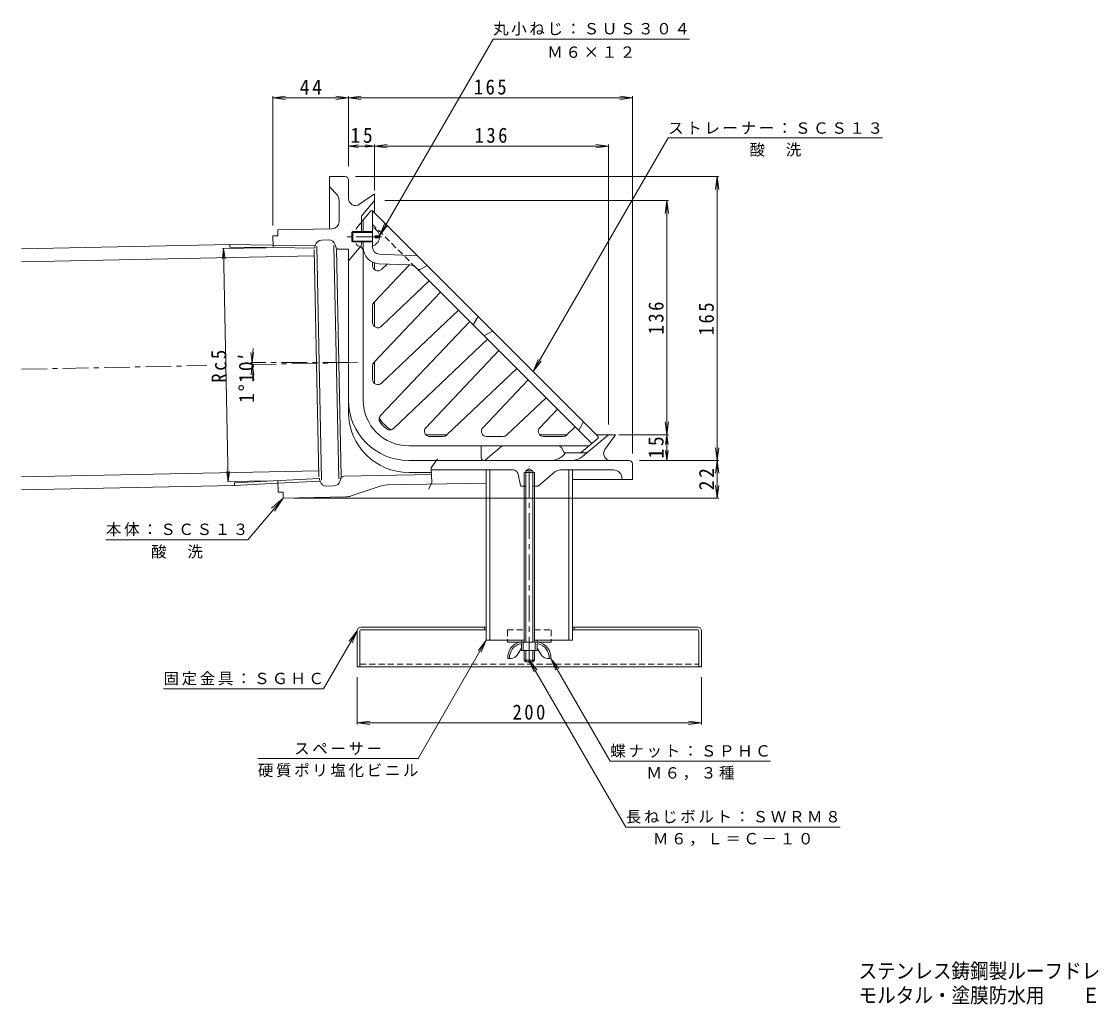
# Model space of a CAD drawing. Units: millimetres at full size, sheet at 1:3. Extents: x -647 to 748, y -582 to 568.
# Drawn here: x -647 to -25, y -582 to -10 of the extents above; entities that cross this region are included whole.
import ezdxf
from ezdxf.enums import TextEntityAlignment as Align

# ---------------------------------------------------------------- set-up
doc = ezdxf.new("R2010")
doc.units = ezdxf.units.MM
doc.header["$LTSCALE"] = 3
doc.linetypes.add('CHAIN1', pattern=[8, 5, -1, 1, -1])
doc.linetypes.add('DASHED1', pattern=[1.8, 1.2, -0.6])
for name, color, linetype, lineweight in [('3-0', 4, 'Continuous', 9), ('3-2', 6, 'Continuous', 9), ('3-3', 4, 'Continuous', 9), ('3-4', 7, 'Continuous', 9), ('3-5', 7, 'Continuous', 9), ('3-6', 6, 'Continuous', 9), ('3-A', 2, 'Continuous', 9), ('3-B', 3, 'Continuous', 9), ('3-C', 6, 'Continuous', 9), ('3-D', 7, 'Continuous', 9)]:
    doc.layers.add(name, color=color, linetype=linetype, lineweight=lineweight)
doc.layers.add('F-5_F-5ﾚｲﾔ', color=2, linetype='Continuous')
doc.styles.add('ＭＳ ゴシック', font='')
doc.styles.get('ＭＳ ゴシック').set_extended_font_data('MS Gothic')

msp = doc.modelspace()

# ---------------------------------------------------------------- linework, layer by layer
at = {"layer": '3-0'}
for p, q in [((-459.11, -100.35), (-468.11, -100.35)), ((-468.11, -130.686), (-468.11, -100.35)), ((-457.11, -113.169), (-457.11, -102.35)), ((-467.707, -106.782), (-463.953, -110.807)), ((-450.816, -116.445), (-442.11, -110.35)), ((-442.11, -121.35), (-442.11, -110.35)), ((-462.61, -126.655), (-462.61, -114.217)), ((-449.61, -123.288), (-442.11, -114.35)), ((-449.61, -132.85), (-449.61, -123.288)), ((-466.528, -130.654), (-498.182, -131.298)), ((-501.11, -134.859), (-498.11, -134.798)), ((-501.11, -134.859), (-500.972, -141.621)), ((-498.182, -131.298), (-498.11, -134.798)), ((-501.002, -140.143), (-476.429, -140.41)), ((-499.493, -141.637), (-476.893, -141.883)), ((-474.359, -274.844), (-477.047, -142.87)), ((-476.659, -141.326), (-476.403, -140.304)), ((-472.824, -276.544), (-475.588, -140.861)), ((-468.716, -137.2), (-472.605, -137.279)), ((-462.832, -276.047), (-465.595, -140.379)), ((-464.482, -141.14), (-464.798, -140.068)), ((-461.362, -274.578), (-464.05, -142.606)), ((-449.961, -140.768), (-457.11, -149.288)), ((-449.61, -139.804), (-449.61, -137.85)), ((-442.11, -154.372), (-442.11, -150.515)), ((-442.11, -187.447), (-442.11, -173.219)), ((-442.11, -220.521), (-442.11, -208.072)), ((-399.833, -250.35), (-412.282, -250.35)), ((-346.132, -250.35), (-330.126, -250.35)), ((-321.198, -263.01), (-306.11, -250.35)), ((-313.11, -250.35), (-302.11, -250.35)), ((-308.206, -259.055), (-302.11, -250.35)), ((-379.986, -263.85), (-379.986, -256.85)), ((-377.568, -264.999), (-367.856, -256.85)), ((-319.715, -260.85), (-331.11, -260.85)), ((-294.11, -265.35), (-422.11, -265.35)), ((-292.11, -267.35), (-292.11, -276.35)), ((-459.833, -274.549), (-408.871, -273.569)), ((-408.916, -272.35), (-422.11, -272.35)), ((-408.972, -270.85), (-361.544, -270.85)), ((-357.193, -279.953), (-358.609, -273.232)), ((-354.11, -271.35), (-350.11, -271.35)), ((-350.11, -271.35), (-352.11, -270.195)), ((-350.11, -272.35), (-350.11, -271.35)), ((-346.97, -280.233), (-337.182, -272.019)), ((-303.283, -270.85), (-334.016, -270.85)), ((-498.214, -277.065), (-498.076, -283.828)), ((-498.184, -278.544), (-473.642, -277.276)), ((-496.737, -276.989), (-474.166, -275.823)), ((-473.611, -277.381), (-473.91, -276.37)), ((-461.734, -276.062), (-462.006, -277.144)), ((-377.11, -278.459), (-434.75, -279.568)), ((-327.11, -276.35), (-292.11, -276.35)), ((-298.363, -274.955), (-298.11, -276.35)), ((-465.804, -280.17), (-469.693, -280.249)), ((-455.627, -285.984), (-439.342, -280.381)), ((-354.11, -280.35), (-356.704, -280.35)), ((-347.292, -280.35), (-350.11, -280.35)), ((-458.677, -286.526), (-495.005, -287.266))]:
    msp.add_line(p, q, dxfattribs=at)
at = {"layer": '3-0', "linetype": 'CHAIN1'}
for p, q in [((-647.11, -212.347), (-539.662, -210.159)), ((-514.056, -209.638), (-451.927, -208.373)), ((-457.11, -208.478), (-513.883, -208.478)), ((-352.11, -382.909), (-352.11, -268.707))]:
    msp.add_line(p, q, dxfattribs=at)
at = {"layer": '3-0'}
for points in [[(-462.522, -142.575), (-457.11, -142.464), (-457.11, -237.35)], [(-354.11, -272.35), (-354.11, -271.35), (-352.11, -270.195)], [(-498.076, -283.828), (-495.077, -283.767), (-495.005, -287.266)]]:
    msp.add_lwpolyline(points, dxfattribs=at)
for centre, radius, start, end in [((-466.61, -105.759), 1.5, 180, 222.9996), ((-459.11, -102.35), 2, 0, 90), ((-467.61, -114.217), 5, 0, 43.00006), ((-453.11, -113.169), 4, 180, 305.00014), ((-466.61, -126.655), 4, 271.16652, 0), ((-478.599, -140.84), 2, 328.5451, 345.91219), ((-472.523, -141.278), 4, 91.16687, 165.91158), ((-468.634, -141.199), 4, 16.42212, 91.16652), ((-462.563, -140.575), 2, 196.42154, 271.16689), ((-451.11, -139.804), 1.5, 319.99997, 0), ((-422.11, -230.35), 35, 180, 270), ((-422.11, -237.35), 35, 180, 270), ((-422.11, -230.35), 20, 210.6315, 239.36613), ((-339.461, -255.35), 10, 270, 326.6329), ((-319.715, -257.85), 3, 270, 310.00003), ((-304.929, -261.35), 4, 145.00021, 270), ((-378.486, -263.85), 1.5, 180, 270), ((-378.532, -263.85), 1.5, 270, 310.00003), ((-327.626, -255.35), 10, 270, 310), ((-294.11, -267.35), 2, 0, 90), ((-361.544, -273.85), 3, 11.88895, 90), ((-333.968, -275.85), 5, 90, 130.00024), ((-303.283, -275.85), 5, 10.30475, 90), ((-475.828, -276.935), 2, 16.42427, 33.78955), ((-469.775, -276.25), 4, 196.42403, 271.16652), ((-465.886, -276.171), 4, 271.16652, 345.91158), ((-459.794, -276.549), 2, 91.10164, 165.9108), ((-434.462, -294.565), 15, 91.10155, 108.98642), ((-356.704, -279.85), 0.5, 191.88895, 270), ((-458.881, -276.528), 10, 271.16658, 288.98639), ((-347.292, -279.85), 0.5, 270, 310.00331)]:
    msp.add_arc(centre, radius, start, end, dxfattribs=at)
at = {"layer": '3-2'}
for p, q in [((-449.11, -126.308), (-444.11, -120.35)), ((-443.11, -120.35), (-444.11, -120.35)), ((-443.11, -120.35), (-312.11, -251.35)), ((-443.11, -141.501), (-443.11, -120.35)), ((-448.61, -125.713), (-448.61, -132.35)), ((-448.61, -138.35), (-448.61, -230.35)), ((-417.11, -146.35), (-439.264, -145.498)), ((-443.11, -152.135), (-443.11, -150.117)), ((-442.286, -173.405), (-421.669, -151.678)), ((-421.433, -151.687), (-439.475, -150.993)), ((-438.045, -154.311), (-434.741, -151.176)), ((-418.09, -153.148), (-417.213, -154.025)), ((-417.213, -154.025), (-315.796, -255.442)), ((-415.408, -154.267), (-411.453, -152.007)), ((-438.045, -187.386), (-410.239, -160.999)), ((-442.286, -208.258), (-403.671, -167.567)), ((-443.11, -185.21), (-443.11, -175.47)), ((-438.045, -220.461), (-393.268, -177.97)), ((-386.701, -184.537), (-438.588, -239.215)), ((-384.681, -186.557), (-381.853, -181.607)), ((-378.317, -192.921), (-373.368, -190.092)), ((-376.298, -194.94), (-430.975, -246.827)), ((-412.222, -246.285), (-369.73, -201.508)), ((-443.11, -218.285), (-443.11, -210.323)), ((-400.019, -250.526), (-359.327, -211.911)), ((-379.147, -246.285), (-352.76, -218.478)), ((-365.165, -250.526), (-342.357, -228.881)), ((-346.072, -246.285), (-335.789, -235.449)), ((-325.386, -245.852), (-330.312, -250.526)), ((-320.596, -242.864), (-323.424, -247.814)), ((-410.046, -251.35), (-402.084, -251.35)), ((-376.971, -251.35), (-367.23, -251.35)), ((-343.896, -251.35), (-332.377, -251.35)), ((-321.822, -260.499), (-312.11, -252.35)), ((-312.11, -251.35), (-312.11, -252.35)), ((-422.11, -256.85), (-317.473, -256.85)), ((-332.552, -259.644), (-332.628, -259.261))]:
    msp.add_line(p, q, dxfattribs=at)
at = {"layer": '3-2', "linetype": 'DASHED1'}
for p, q in [((-452.259, -130.061), (-449.11, -126.308)), ((-418.09, -153.148), (-443.11, -128.128)), ((-451.474, -140.634), (-450.437, -140.931))]:
    msp.add_line(p, q, dxfattribs=at)
at = {"layer": '3-2', "linetype": 'CHAIN1'}
msp.add_line((-437.67, -135.35), (-457.938, -135.35), dxfattribs=at)
at = {"layer": '3-2', "linetype": 'DASHED1'}
for centre, start, end in [((-451.11, -131.025), 139.99997, 180), ((-451.11, -139.178), 180, 255.96399), ((-331.081, -259.35), 248.71872, 270.00095), ((-322.786, -259.35), 270, 310.00003)]:
    msp.add_arc(centre, 1.5, start, end, dxfattribs=at)
at = {"layer": '3-2'}
for centre, radius, start, end in [((-451.61, -143.692), 3, 0, 66.97058), ((-439.11, -141.501), 9.5, 180, 267.79742), ((-439.11, -141.501), 4, 180, 267.79759), ((-440.11, -152.135), 3, 180.00017, 313.50021), ((-421.625, -156.684), 5, 44.9998, 87.79738), ((-416.153, -152.964), 1.5, 225, 299.74442), ((-440.11, -175.47), 3, 136.50002, 179.9995), ((-440.11, -185.21), 3, 180.00017, 313.5), ((-440.11, -210.323), 3, 136.50002, 180), ((-440.11, -218.285), 3, 180.00034, 313.49998), ((-422.11, -230.35), 26.5, 180, 270), ((-436.412, -241.28), 3, 136.50002, 217.38863), ((-422.11, -230.35), 21, 217.3887, 232.60921), ((-433.041, -244.651), 3, 232.6093, 313.49998), ((-410.046, -248.35), 3, 136.50002, 269.99966), ((-376.971, -248.35), 3, 136.5, 269.99983), ((-343.896, -248.35), 3, 136.49979, 269.99983), ((-402.084, -248.35), 3, 270.00034, 313.49998), ((-367.23, -248.35), 3, 270.0005, 313.49998), ((-332.377, -248.35), 3, 269.99966, 313.49998), ((-335.57, -259.85), 3, 11.30951, 89.99966), ((-331.081, -259.35), 1.5, 191.31096, 248.71872)]:
    msp.add_arc(centre, radius, start, end, dxfattribs=at)
at = {"layer": '3-3', "linetype": 'DASHED1'}
for p, q in [((-364.86, -363.85), (-364.86, -369.85)), ((-364.86, -363.85), (-355.11, -363.85)), ((-349.11, -363.85), (-339.36, -363.85)), ((-339.36, -363.85), (-339.36, -369.85))]:
    msp.add_line(p, q, dxfattribs=at)
at = {"layer": '3-3'}
for p, q in [((-364.86, -369.85), (-364.86, -370.85)), ((-364.86, -370.85), (-339.36, -370.85)), ((-356.61, -369.85), (-356.61, -370.85)), ((-347.61, -369.85), (-347.61, -370.85)), ((-339.36, -369.85), (-339.36, -370.85))]:
    msp.add_line(p, q, dxfattribs=at)
at = {"layer": '3-4'}
for p, q in [((-501.11, -54.579), (-493.674, -53.6)), ((-501.11, -53.679), (-501.11, -128.859)), ((-501.11, -54.579), (-457.11, -54.579)), ((-501.11, -54.579), (-493.674, -55.557)), ((-457.11, -54.579), (-464.546, -53.6)), ((-457.11, -54.579), (-464.546, -55.557)), ((-457.11, -54.579), (-449.674, -53.6)), ((-457.11, -53.679), (-457.11, -94.284)), ((-457.11, -54.579), (-292.11, -54.579)), ((-457.11, -54.579), (-449.674, -55.557)), ((-292.11, -54.579), (-299.546, -53.6)), ((-292.11, -54.579), (-299.546, -55.557)), ((-292.11, -53.679), (-292.11, -261.35)), ((-457.11, -81.739), (-457.11, -84.214)), ((-457.11, -82.639), (-451.464, -81.896)), ((-457.11, -82.639), (-442.11, -82.639)), ((-457.11, -82.639), (-451.464, -83.382)), ((-442.11, -82.639), (-447.533, -81.925)), ((-442.11, -82.639), (-447.533, -83.353)), ((-442.11, -82.639), (-434.674, -81.66)), ((-442.11, -81.739), (-442.11, -108.35)), ((-442.11, -82.639), (-306.11, -82.639)), ((-442.11, -82.639), (-434.674, -83.618)), ((-306.11, -82.639), (-313.546, -81.66)), ((-306.11, -82.639), (-313.546, -83.618)), ((-306.11, -81.739), (-306.11, -244.35)), ((-242.093, -100.35), (-453.11, -100.35)), ((-242.993, -100.35), (-243.972, -107.786)), ((-242.993, -265.35), (-242.993, -100.35)), ((-242.993, -100.35), (-242.014, -107.786)), ((-271.299, -114.35), (-436.11, -114.35)), ((-272.199, -114.35), (-273.178, -121.785)), ((-272.199, -250.35), (-272.199, -114.35)), ((-272.199, -114.35), (-271.22, -121.785)), ((-529.74, -142.207), (-530.402, -148.171)), ((-504.971, -141.703), (-530.34, -142.219)), ((-529.74, -142.207), (-526.981, -277.651)), ((-529.74, -142.207), (-528.836, -148.139)), ((-513.006, -208.478), (-513.79, -202.529)), ((-513.006, -208.478), (-512.223, -202.529)), ((-512.995, -209.616), (-513.657, -215.58)), ((-512.995, -209.616), (-512.091, -215.548)), ((-272.199, -250.35), (-273.178, -242.914)), ((-272.199, -250.35), (-271.22, -242.914)), ((-271.299, -250.35), (-300.11, -250.35)), ((-272.199, -250.35), (-272.958, -256.114)), ((-272.199, -265.35), (-272.199, -250.35)), ((-272.199, -250.35), (-271.44, -256.114)), ((-272.199, -265.35), (-272.958, -259.586)), ((-272.199, -265.35), (-271.44, -259.586)), ((-242.993, -265.35), (-243.972, -257.914)), ((-242.993, -265.35), (-242.014, -257.914)), ((-242.093, -265.35), (-288.11, -265.35)), ((-242.993, -265.35), (-243.972, -272.785)), ((-242.993, -287.266), (-242.993, -265.35)), ((-242.993, -265.35), (-242.014, -272.785)), ((-526.981, -277.651), (-527.886, -271.72)), ((-526.981, -277.651), (-526.32, -271.688)), ((-502.213, -277.147), (-527.581, -277.663)), ((-242.993, -287.266), (-243.972, -279.83)), ((-242.993, -287.266), (-242.014, -279.83)), ((-242.093, -287.266), (-489.005, -287.266)), ((-452.11, -418.793), (-452.11, -391.35)), ((-252.11, -418.793), (-252.11, -391.35)), ((-452.11, -417.893), (-444.674, -416.914)), ((-452.11, -417.893), (-252.11, -417.893)), ((-452.11, -417.893), (-444.674, -418.872)), ((-252.11, -417.893), (-259.546, -416.914)), ((-252.11, -417.893), (-259.546, -418.872))]:
    msp.add_line(p, q, dxfattribs=at)
msp.add_arc((-457.11, -208.478), 55.896, 171.58571, 190.33745, dxfattribs=at)
at = {"layer": '3-5'}
for p, q in [((-439.143, -134.75), (-373.149, -20.443)), ((-373.149, -20.443), (-259.149, -20.443)), ((-349.848, -213.612), (-271.435, -77.796)), ((-271.435, -77.796), (-146.935, -77.796)), ((-439.143, -134.75), (-436.273, -127.821)), ((-439.143, -134.75), (-434.578, -128.799)), ((-349.848, -213.612), (-346.978, -206.683)), ((-349.848, -213.612), (-345.282, -207.662)), ((-495.005, -287.266), (-500.059, -294.713)), ((-598.018, -311.381), (-515.518, -311.381)), ((-452.11, -364.35), (-471.596, -398.1)), ((-452.11, -364.35), (-456.676, -370.3)), ((-452.11, -364.35), (-454.98, -371.279)), ((-377.11, -369.85), (-416.731, -438.476)), ((-377.11, -369.85), (-381.676, -375.8)), ((-377.11, -369.85), (-379.98, -376.779)), ((-352.11, -381.35), (-296.068, -478.416)), ((-352.11, -381.35), (-347.544, -387.3)), ((-352.11, -381.35), (-349.24, -388.279)), ((-339.61, -380.35), (-305.08, -440.156)), ((-339.61, -380.35), (-335.044, -386.3)), ((-339.61, -380.35), (-336.74, -387.279)), ((-564.596, -398.1), (-471.596, -398.1)), ((-509.731, -438.476), (-416.731, -438.476)), ((-305.08, -440.156), (-212.08, -440.156)), ((-296.068, -478.416), (-171.568, -478.416))]:
    msp.add_line(p, q, dxfattribs=at)
msp.add_lwpolyline([(-515.518, -311.381), (-495.005, -287.266), (-501.814, -293.152)], dxfattribs=at)
at = {"layer": '3-6'}
for p, q in [((-377.11, -369.85), (-377.11, -270.85)), ((-375.11, -369.85), (-375.11, -270.85)), ((-329.11, -270.85), (-329.11, -369.85)), ((-327.11, -270.85), (-327.11, -369.85)), ((-377.11, -369.85), (-355.11, -369.85)), ((-349.11, -369.85), (-327.11, -369.85))]:
    msp.add_line(p, q, dxfattribs=at)
at = {"layer": '3-A'}
for p, q in [((-454.61, -132.35), (-454.61, -138.35)), ((-441.61, -134.75), (-441.61, -135.95)), ((-439.143, -134.75), (-441.61, -134.75)), ((-439.143, -135.95), (-441.61, -135.95)), ((-443.11, -137.85), (-455.11, -137.85)), ((-455.11, -137.85), (-454.61, -138.35)), ((-443.11, -138.35), (-454.61, -138.35)), ((-355.11, -272.35), (-349.11, -272.35)), ((-355.11, -272.35), (-355.11, -370.85)), ((-354.11, -272.35), (-354.11, -370.85)), ((-350.11, -272.35), (-350.11, -370.85)), ((-349.11, -272.35), (-349.11, -370.85)), ((-356.81, -371.849), (-357.295, -371.849)), ((-356.61, -375.85), (-356.61, -372.049)), ((-355.61, -372.049), (-355.61, -375.85)), ((-348.61, -372.049), (-348.61, -375.85)), ((-347.61, -375.85), (-347.61, -372.049)), ((-347.41, -371.849), (-346.924, -371.849)), ((-359.214, -378.482), (-356.61, -374.35)), ((-356.61, -375.85), (-347.61, -375.85)), ((-355.11, -375.85), (-355.11, -381.35)), ((-354.11, -375.85), (-354.11, -382.35)), ((-350.11, -375.85), (-350.11, -382.35)), ((-349.11, -375.85), (-349.11, -381.35)), ((-345.006, -378.482), (-347.61, -374.35)), ((-362.598, -380.35), (-364.61, -380.35)), ((-355.11, -381.35), (-349.11, -381.35)), ((-341.622, -380.35), (-339.61, -380.35))]:
    msp.add_line(p, q, dxfattribs=at)
for points in [[(-443.11, -132.35), (-454.61, -132.35), (-455.11, -132.85)], [(-443.11, -132.85), (-455.11, -132.85), (-455.11, -137.85)], [(-355.11, -381.35), (-354.11, -382.35), (-350.11, -382.35), (-349.11, -381.35)]]:
    msp.add_lwpolyline(points, dxfattribs=at)
for centre, radius, start, end in [((-444.556, -135.35), 5.445, 6.32591, 74.60773), ((-444.556, -135.35), 5.445, 285.39227, 353.67409), ((-355.374, -379.871), 9.248, 102.71823, 182.96507), ((-355.374, -379.871), 8.248, 103.47058, 182.96507), ((-356.81, -372.049), 1.2, 0, 90), ((-356.81, -372.049), 0.2, 0, 90), ((-347.41, -372.049), 1.2, 90, 180), ((-347.41, -372.049), 0.2, 90, 180), ((-348.846, -379.871), 8.248, 357.03493, 76.52942), ((-348.846, -379.871), 9.248, 357.03493, 77.28177), ((-362.598, -376.35), 4, 270, 327.78351), ((-341.622, -376.35), 4, 212.21649, 270)]:
    msp.add_arc(centre, radius, start, end, dxfattribs=at)
at = {"layer": '3-B'}
for p, q in [((-452.11, -364.35), (-452.11, -385.35)), ((-450.51, -364.35), (-450.51, -385.35)), ((-450.01, -362.25), (-377.11, -362.25)), ((-450.01, -363.85), (-377.11, -363.85)), ((-378.11, -362.25), (-378.11, -363.85)), ((-327.11, -362.25), (-254.21, -362.25)), ((-254.21, -363.85), (-327.11, -363.85)), ((-326.11, -362.25), (-326.11, -363.85)), ((-253.71, -364.35), (-253.71, -385.35)), ((-252.11, -364.35), (-252.11, -385.35)), ((-452.11, -385.35), (-252.11, -385.35))]:
    msp.add_line(p, q, dxfattribs=at)
at = {"layer": '3-B', "linetype": 'DASHED1'}
msp.add_line((-450.51, -383.75), (-253.71, -383.75), dxfattribs=at)
at = {"layer": '3-B'}
for centre, radius, start, end in [((-450.01, -364.35), 2.1, 90, 180), ((-450.01, -364.35), 0.5, 90, 180), ((-254.21, -364.35), 2.1, 0, 90), ((-254.21, -364.35), 0.5, 0, 90)]:
    msp.add_arc(centre, radius, start, end, dxfattribs=at)
at = {"layer": '3-C'}
for p, q in [((-647.11, -142.333), (-526.132, -139.869)), ((-499.493, -141.637), (-526.148, -141.347)), ((-647.11, -149.835), (-476.976, -146.37)), ((-647.11, -274.86), (-474.431, -271.344)), ((-647.11, -282.362), (-523.282, -279.84)), ((-496.737, -276.989), (-523.358, -278.364))]:
    msp.add_line(p, q, dxfattribs=at)
for points in [[(-501.002, -140.143), (-526.132, -139.869), (-526.148, -141.347)], [(-498.184, -278.544), (-523.282, -279.84), (-523.358, -278.364)]]:
    msp.add_lwpolyline(points, dxfattribs=at)
at = {"layer": '3-D'}
msp.add_lwpolyline([(-405.435, -264.382), (-409.018, -269.594), (-408.693, -278.39), (-410.647, -282.082)], dxfattribs=at)

# ---------------------------------------------------------------- texts
at = {"layer": '3-4', "color": 2, "char_height": 8.798, "attachment_point": 7, "style": 'ＭＳ ゴシック'}
for s, insert in [('\\T1.27;\\W0.95;44', (-485.485, -52.779)), ('\\T1.27;\\W0.9;165', (-384.36, -52.779)), ('\\T1.27;\\W0.95;15', (-455.985, -80.839)), ('\\T1.27;\\W0.9;136', (-383.86, -80.839)), ('\\T1.27;\\W0.9;200', (-361.86, -416.093))]:
    msp.add_mtext(s, dxfattribs=dict(at, insert=insert))
for s, insert, rotation in [('\\T1.27;\\W0.9;136', (-273.999, -192.1), 90), ('\\T1.27;\\W0.9;165', (-244.793, -192.6), 90), ('\\T1.27;\\W0.9;Rc5', (-527.688, -220.03), 91.167), ('\\T1.19;\\W0.95;1°10′', (-511.771, -231.911), 90.583), ('\\T1.27;\\W0.95;15', (-273.999, -264.225), 90), ('\\T1.27;\\W0.95;22', (-244.793, -282.683), 90)]:
    msp.add_mtext(s, dxfattribs=dict(at, insert=insert, rotation=rotation))
at = {"layer": '3-5', "char_height": 6.598, "attachment_point": 7, "style": 'ＭＳ ゴシック'}
for s, insert in [('\\T1.17;丸小ねじ：ＳＵＳ３０４', (-373.149, -18.443)), ('\\T1.17;Ｍ６×１２', (-341.649, -31.443)), ('\\T1.17;ストレーナー：ＳＣＳ１３', (-271.435, -75.796)), ('\\T1.17;酸\u3000洗', (-224.185, -88.796)), ('\\T1.17;本体：ＳＣＳ１３', (-598.018, -309.381)), ('\\T1.17;酸\u3000洗', (-571.768, -322.381)), ('\\T1.17;固定金具：ＳＧＨＣ', (-564.596, -396.1)), ('\\T1.17;スペーサー', (-488.731, -436.476)), ('\\T1.17;蝶ナット：ＳＰＨＣ', (-305.08, -438.156)), ('\\T1.17;硬質ポリ塩化ビニル', (-509.731, -449.476)), ('\\T1.17;Ｍ６，３種', (-284.08, -451.156)), ('\\T1.17;長ねじボルト：ＳＷＲＭ８', (-296.068, -476.416)), ('\\T1.17;Ｍ６，Ｌ＝Ｃ－１０', (-280.318, -489.416))]:
    msp.add_mtext(s, dxfattribs=dict(at, insert=insert))
at = {"layer": 'F-5_F-5ﾚｲﾔ', "style": 'ＭＳ ゴシック', "width": 0.9}
for s, p in [('ステンレス鋳鋼製ルーフドレン\u3000よこ引き用\u3000デッキプレート打込型\u3000ねじ込み式\u3000立上がり部乾式工法用', (-160.862, -569.067)), ('モルタル・塗膜防水用\u3000\u3000ＥＤＳＸＧ－１２５\u3000Ｃ＝指示', (-160.862, -583.194))]:
    msp.add_text(s, height=8.798, dxfattribs=at).set_placement(p, align=Align.BOTTOM_LEFT)

doc.saveas('drawing.dxf')
